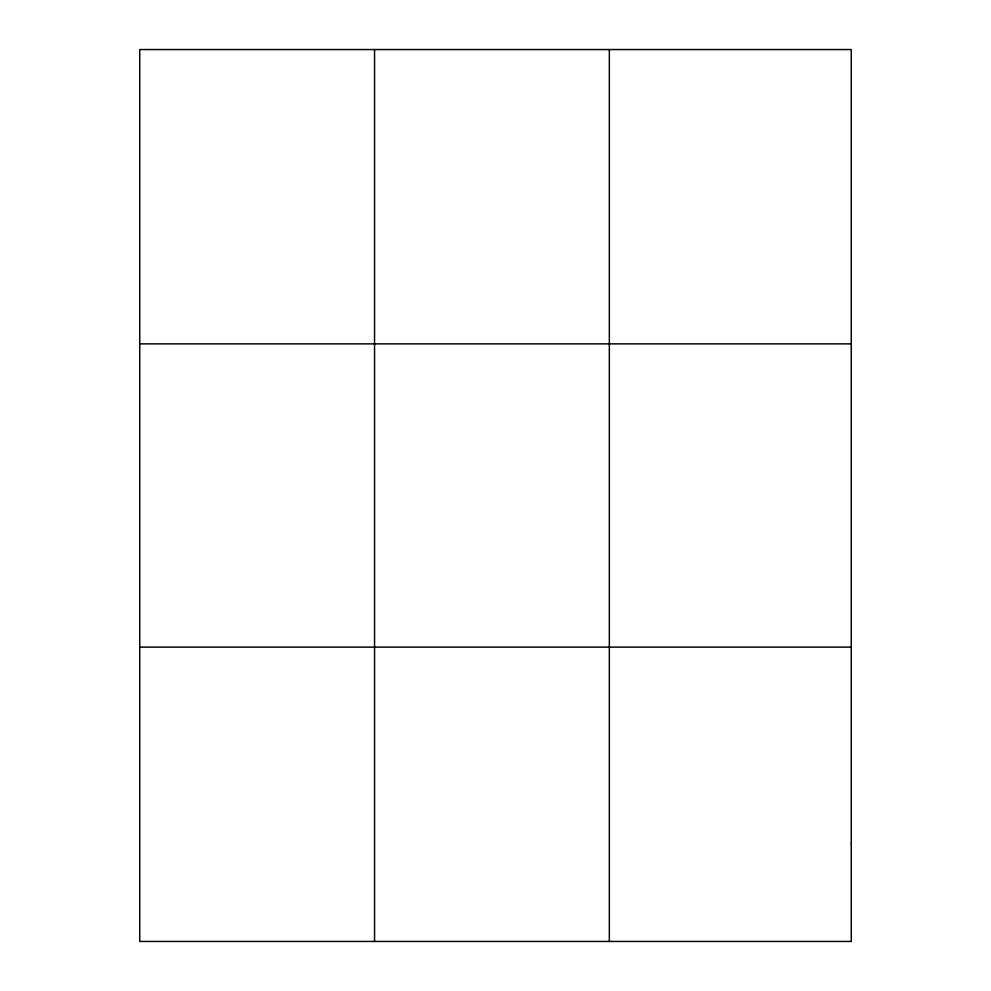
<?xml version="1.0" encoding="UTF-8"?>
<svg xmlns="http://www.w3.org/2000/svg" width="991" height="991" viewBox="0 0 991 991"><rect width="100%" height="100%" fill="white"/><g stroke="black" fill="none" stroke-linecap="round" stroke-linejoin="round"><path stroke-width="1.49" d="M374.548 49.55L374.548 941.45M609.341 49.55L609.341 941.45M139.743 343.877L851.257 343.877M139.743 647.123L851.257 647.123M851.257 843.341L851.257 941.45L139.743 941.45L139.743 49.55L851.257 49.55L851.257 843.341"/></g></svg>
